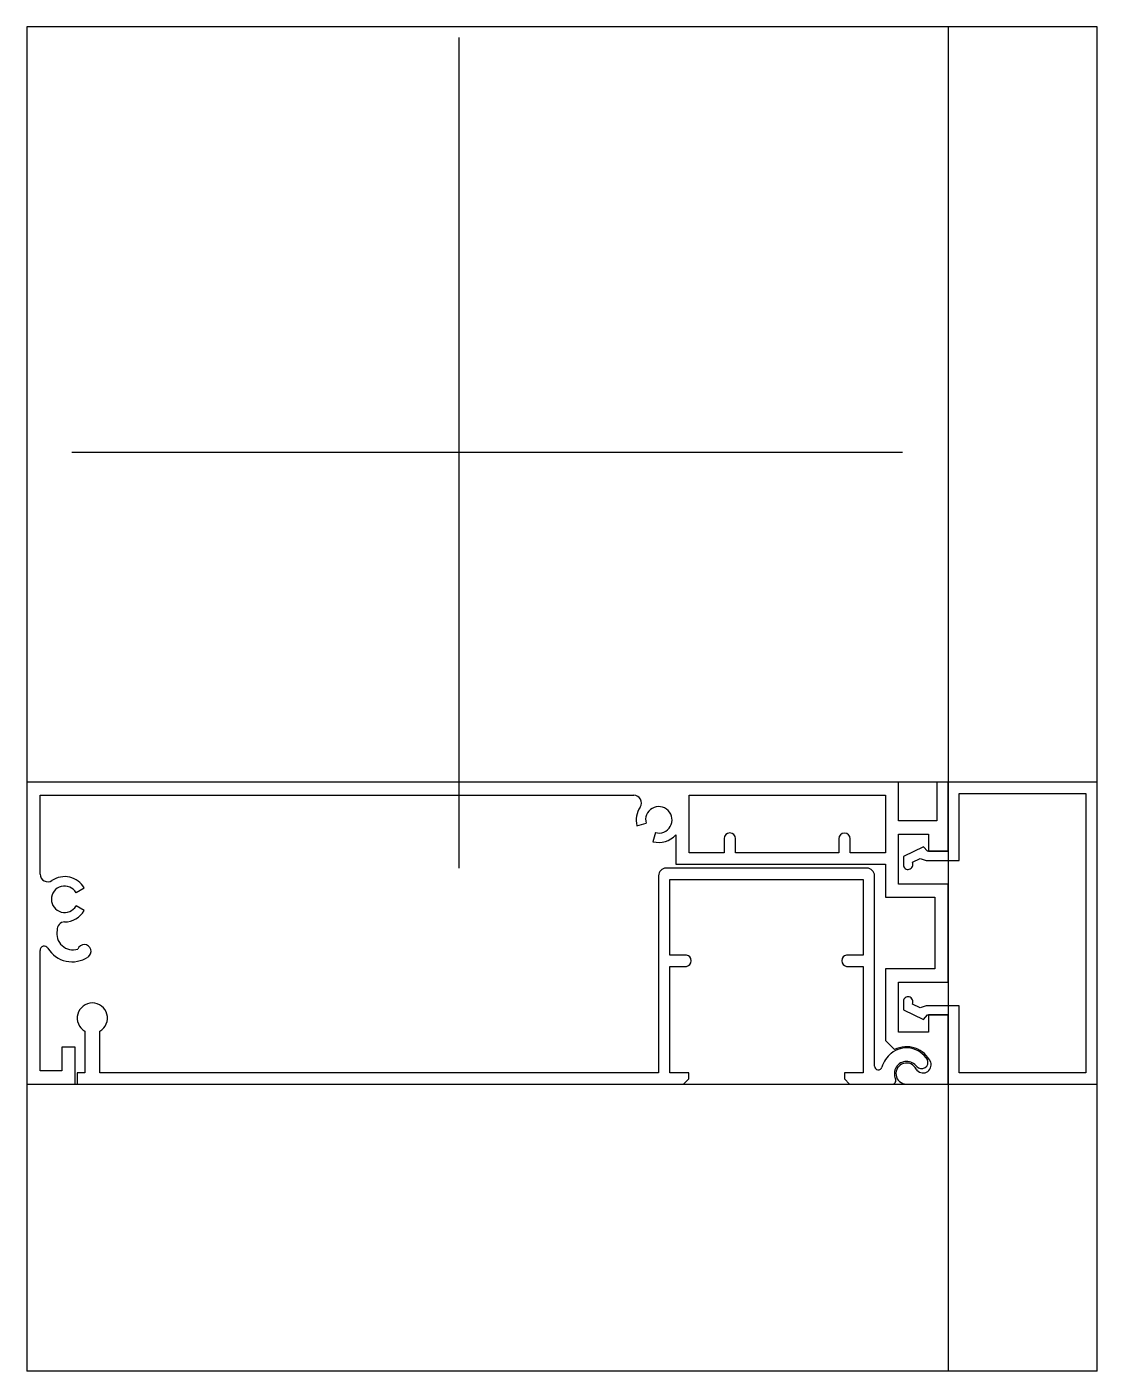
# Model space of a CAD drawing. Extents: x -142 to 0, y -38 to 140.
import ezdxf

# ---------------------------------------------------------------- set-up
doc = ezdxf.new("R2010")
doc.units = 0
doc.layers.get('0').update_dxf_attribs({"linetype": 'CONTINUOUS'})

msp = doc.modelspace()

# ---------------------------------------------------------------- linework, layer by layer
at = {"linetype": 'CONTINUOUS'}
for p, q in [((0, 140), (-141.75, 140)), ((-141.75, 140), (-141.75, -38)), ((-19.75, 140), (-19.75, -38)), ((0, -38), (0, 140)), ((-84.56, 138.6), (-84.56, 28.6)), ((-25.79, 83.65), (-135.79, 83.65)), ((0, 40), (-141.75, 40)), ((-26.3, 40), (-141.75, 40)), ((-141.75, 40), (-141.75, 0)), ((-26.3, 34.85), (-26.3, 40)), ((-19.75, 40), (-21.25, 40)), ((-21.25, 40), (-21.25, 34.85)), ((0, 40), (-19.75, 40)), ((-19.75, 40), (-19.75, 30.83)), ((-19.75, 30.83), (-19.75, 40)), ((0, 0), (0, 40)), ((-140, 27.79), (-140, 38.25)), ((-140, 38.25), (-61.36, 38.25)), ((-54.05, 30.65), (-54.05, 38.25)), ((-54.05, 38.25), (-28.05, 38.25)), ((-28.05, 38.25), (-28.05, 30.65)), ((-18.25, 29.63), (-18.25, 38.5)), ((-18.25, 38.5), (-1.5, 38.5)), ((-1.5, 38.5), (-1.5, 1.5)), ((-60.95, 34.22), (-59.74, 34.55)), ((-21.25, 34.85), (-26.3, 34.85)), ((-58.5, 33.31), (-58.83, 32.1)), ((-55.8, 33.02), (-55.8, 29.15)), ((-49.4, 32.52), (-49.4, 30.65)), ((-47.9, 30.65), (-47.9, 32.52)), ((-34.21, 32.48), (-34.21, 30.65)), ((-32.71, 30.65), (-32.71, 32.48)), ((-26.3, 26.5), (-26.3, 33.1)), ((-26.3, 33.1), (-22.35, 33.1)), ((-22.35, 33.1), (-22.35, 30.83)), ((-49.4, 30.65), (-54.05, 30.65)), ((-34.21, 30.65), (-47.9, 30.65)), ((-28.05, 30.65), (-32.71, 30.65)), ((-22.99, 31.43), (-25.65, 30.16)), ((-22.47, 30.83), (-22.99, 31.43)), ((-19.75, 30.83), (-22.47, 30.83)), ((-22.35, 30.83), (-19.75, 30.83)), ((-30.48, 28.6), (-57.08, 28.6)), ((-55.8, 29.15), (-28.05, 29.15)), ((-28.05, 29.15), (-28.05, 24.75)), ((-25.65, 30.16), (-25.65, 29.03)), ((-24.45, 29.4), (-23.42, 29.88)), ((-23.42, 29.88), (-22.65, 29.63)), ((-22.65, 29.63), (-18.25, 29.63)), ((-58.08, 27.6), (-58.08, 1.5)), ((-56.58, 17.1), (-56.58, 27.1)), ((-56.58, 27.1), (-30.98, 27.1)), ((-30.98, 27.1), (-30.98, 17.1)), ((-29.48, 2.38), (-29.48, 27.6)), ((-135.23, 25.36), (-134.15, 25.98)), ((-19.75, 26.5), (-26.3, 26.5)), ((-19.75, 13.5), (-19.75, 26.5)), ((-134.15, 22.98), (-135.23, 23.61)), ((-28.05, 24.75), (-21.5, 24.75)), ((-21.5, 24.75), (-21.5, 15.25)), ((-140, 1.75), (-140, 17.7)), ((-54.4, 17.1), (-56.58, 17.1)), ((-30.98, 17.1), (-33.19, 17.1)), ((-56.58, 1.5), (-56.58, 15.6)), ((-56.58, 15.6), (-54.4, 15.6)), ((-33.19, 15.6), (-30.98, 15.6)), ((-30.98, 15.6), (-30.98, 1.5)), ((-21.5, 15.25), (-28.05, 15.25)), ((-28.05, 15.25), (-28.05, 5.77)), ((-26.3, 6.9), (-26.3, 13.5)), ((-26.3, 13.5), (-19.75, 13.5)), ((-25.65, 10.98), (-25.65, 9.84)), ((-25.65, 9.84), (-22.99, 8.57)), ((-23.42, 10.12), (-24.45, 10.6)), ((-22.65, 10.37), (-23.42, 10.12)), ((-22.99, 8.57), (-22.47, 9.17)), ((-18.25, 10.37), (-22.65, 10.37)), ((-22.47, 9.17), (-19.75, 9.17)), ((-19.75, 9.17), (-22.35, 9.17)), ((-22.35, 9.17), (-22.35, 6.9)), ((-19.75, 9.17), (-19.75, 0)), ((-19.75, 0), (-19.75, 9.17)), ((-18.25, 1.5), (-18.25, 10.37)), ((-134.08, 7.02), (-134.08, 1.5)), ((-132.08, 1.5), (-132.08, 7.02)), ((-28.05, 5.77), (-26.85, 4.57)), ((-22.35, 6.9), (-26.3, 6.9)), ((-135.35, 4.9), (-137.1, 4.9)), ((-137.1, 4.9), (-137.1, 1.75)), ((-135.35, 0), (-135.35, 4.9)), ((-141.75, 0), (0, 0)), ((-141.75, 0), (-135.35, 0)), ((-137.1, 1.75), (-140, 1.75)), ((-134.08, 1.5), (-135.08, 1.5)), ((-135.08, 1.5), (-135.08, 0)), ((-135.08, 0), (-54.77, 0)), ((-58.08, 1.5), (-132.08, 1.5)), ((-54.08, 1.5), (-56.58, 1.5)), ((-54.77, 0), (-54.08, 0.69)), ((-54.08, 0.69), (-54.08, 1.5)), ((-30.98, 1.5), (-33.48, 1.5)), ((-33.48, 1.5), (-33.48, 0.69)), ((-33.48, 0.69), (-32.8, 0)), ((-32.8, 0), (-27.15, 0)), ((-25.25, 0), (-19.75, 0)), ((-19.75, 0), (0, 0)), ((-1.5, 1.5), (-18.25, 1.5)), ((0, -38), (-141.75, -38))]:
    msp.add_line(p, q, dxfattribs=at)
for centre, radius, start, end in [((-61.36, 37.25), 1, 325.9441, 90.0864), ((-58.05, 35), 3, 145.6681, 195.0313), ((-58.05, 35), 1.75, 255.0685, 194.9315), ((-58.06, 35), 3, 255.0353, 318.7445), ((-48.65, 32.52), 0.75, 0, 180), ((-33.46, 32.48), 0.75, 0, 180), ((-57.08, 27.6), 1, 90, 180), ((-30.48, 27.6), 1, 0, 90), ((-25.05, 29.03), 0.6, 179.835, 285.4663), ((-25.08, 29.11), 0.69, 285.8024, 24.4944), ((-139, 27.79), 1, 179.9136, 304.0559), ((-136.75, 24.48), 3, 29.9585, 124.306), ((-136.75, 24.48), 1.75, 30, 330), ((-136.75, 20.48), 1, 90.2857, 185.7399), ((-136.75, 24.48), 3, 269.9633, 330), ((-135.64, 19.93), 2.15, 168.0141, 287.2307), ((-139.45, 17.72), 0.55, 29.1263, 182.3232), ((-135.75, 20), 3.8, 211.9375, 303.4614), ((-134.15, 17.58), 0.9, 303.957, 160.293), ((-54.52, 16.35), 0.76, 279.3048, 80.6952), ((-33.07, 16.35), 0.76, 99.3048, 260.6952), ((-133.08, 8.75), 2, 300, 240), ((-25.05, 10.97), 0.6, 74.5284, 179.2114), ((-25.08, 10.89), 0.69, 335.5056, 74.1976), ((-25, 1.25), 3.64, 128.9125, 163.8528), ((-25.25, 1.55), 3.25, 31.5381, 128.8812), ((-25.25, 1.4), 3.55, 25.1791, 116.7403), ((-28.98, 2.4), 0.5, 182.153, 343.8849), ((-25.26, 1.4), 1.6, 89.7696, 205.5474), ((-25.25, 1.4), 1.4, 24.9248, 269.9839), ((-25.24, 1.3), 1.7, 37.2917, 90.2543), ((-23.06, 2.56), 1.08, 211.6387, 19.1044), ((-23.26, 2.9), 0.852, 221.9118, 24.3356), ((-27.15, 0.5), 0.5, 270.4304, 24.8364)]:
    msp.add_arc(centre, radius, start, end, dxfattribs=at)

doc.saveas('drawing.dxf')
